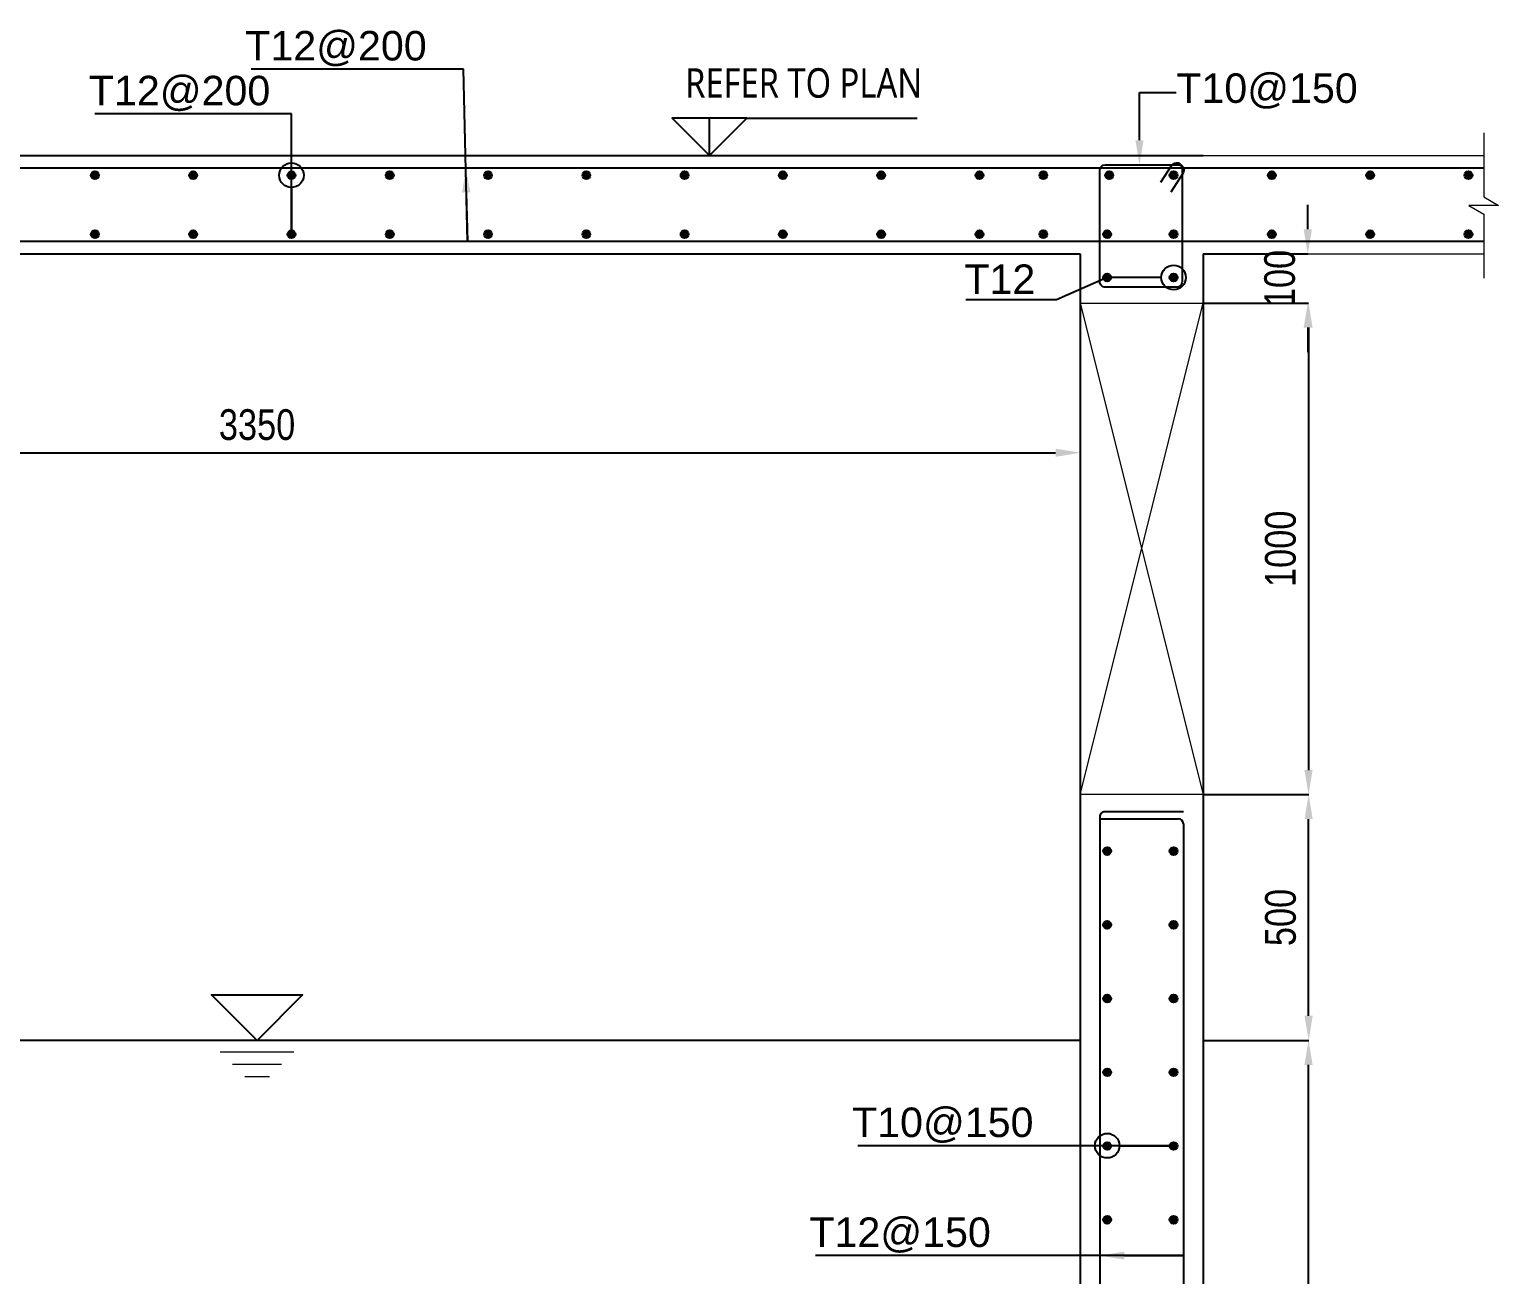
# Model space of a CAD drawing. Header units: millimetres. Extents: x 109938 to 146706, y 87118 to 119396.
# Drawn here: x 143698 to 146688, y 97096 to 99629 of the extents above; entities that cross this region are included whole.
import ezdxf
from ezdxf import colors
from ezdxf.entities.mleader import LeaderData, LeaderLine
from ezdxf.math import Vec2, Vec3

# ---------------------------------------------------------------- set-up
doc = ezdxf.new("R2010")
doc.units = ezdxf.units.MM
doc.header["$LTSCALE"] = 25
doc.header["$PDMODE"] = 35
doc.linetypes.add('Dot & Dashed', pattern=[8.937037, 4.233333, -2.351852, 0, -2.351852])
for name, color, linetype, lineweight in [('A-ANNO-DIMS', 211, 'Continuous', 9), ('A-FLOR-IDEN', 11, 'Continuous', 9), ('S-COL', 3, 'Continuous', 13), ('S-SLAB', 3, 'Continuous', 13)]:
    doc.layers.add(name, color=color, linetype=linetype, lineweight=lineweight)
for name, color, linetype in [('LOBBY.SECTIONS$0$S200G_ELEV_LVL', 7, 'Continuous'), ('REINF', 1, 'Continuous'), ('VOIDS', 3, 'Continuous')]:
    doc.layers.add(name, color=color, linetype=linetype)
doc.styles.add('GENERATED_STYLE_1', font='arial.ttf')
doc.styles.add('GENERATED_STYLE_3', font='trebuc.ttf', dxfattribs={"width": 0.78})
doc.styles.add('style1', font='arial.ttf', dxfattribs={"width": 0.8, "height": 62.5})
doc.dimstyles.new('D375', dxfattribs={"dimtxt": 62.5, "dimasz": 50, "dimexe": 0.18, "dimexo": 0.0625, "dimgap": 25, "dimtad": 1, "dimdec": 0, "dimzin": 0, "dimdsep": 46, "dimtxsty": 'style1', "dimcen": 0.09, "dimclrd": 256, "dimclre": 256, "dimclrt": 2, "dimadec": 0, "dimazin": 0, "dimtfac": 1, "dimtdec": 0, "dimtofl": 0, "dimtmove": 0, "dimatfit": 3, "dimfxl": 1, "dimtolj": 1, "dimtzin": 0, "dimarcsym": 0})

# ---------------------------------------------------------------- blocks, each defined once
blk = doc.blocks.new('*D21')
at = {"layer": 'A-ANNO-DIMS', "lineweight": -2, "transparency": 16777216}
for p, q in [((142486.4, 98889.2), (142486.4, 98767.5)), ((145836.4, 98889.2), (145836.4, 98767.5)), ((142536.4, 98767.7), (145786.4, 98767.7))]:
    blk.add_line(p, q, dxfattribs=at)
at = {"layer": 'A-ANNO-DIMS', "transparency": 16777216}
for points in [[(142536.4, 98776), (142536.4, 98759.4), (142486.4, 98767.7)], [(145786.4, 98776), (145786.4, 98759.4), (145836.4, 98767.7)]]:
    blk.add_solid(points, dxfattribs=at)
at = {"layer": 'Defpoints', "color": 0, "transparency": 16777216}
for p in [(142486.4, 98889.3), (145836.4, 98889.3), (145836.4, 98767.7)]:
    blk.add_point(p, dxfattribs=at)
at = {"layer": 'A-ANNO-DIMS', "color": 2, "transparency": 16777216, "insert": (144161.4, 98824.6), "char_height": 62.5, "attachment_point": 5, "style": 'style1'}
blk.add_mtext('\\A1;3350', dxfattribs=at)
blk = doc.blocks.new('_DotBlank')
at = {"color": 0, "linetype": 'ByBlock', "lineweight": -2}
blk.add_line((-0.5, 0), (-1, 0), dxfattribs=at)
blk.add_circle((0, 0), 0.5, dxfattribs=at)
blk = doc.blocks.new('*D130')
at = {"layer": 'A-ANNO-DIMS', "lineweight": -2, "transparency": 16777216}
for p, q in [((146299.5, 99222.3), (146299.5, 99272.3)), ((146086.5, 99172.3), (146299.7, 99172.3)), ((146086.5, 99072.3), (146299.7, 99072.3)), ((146299.5, 99022.3), (146299.5, 98972.3))]:
    blk.add_line(p, q, dxfattribs=at)
at = {"layer": 'A-ANNO-DIMS', "transparency": 16777216}
for points in [[(146291.2, 99222.3), (146307.9, 99222.3), (146299.5, 99172.3)], [(146291.2, 99022.3), (146307.9, 99022.3), (146299.5, 99072.3)]]:
    blk.add_solid(points, dxfattribs=at)
at = {"layer": 'Defpoints', "color": 0, "transparency": 16777216}
for p in [(146086.4, 99172.3), (146086.4, 99072.3), (146299.5, 99072.3)]:
    blk.add_point(p, dxfattribs=at)
at = {"layer": 'A-ANNO-DIMS', "color": 2, "transparency": 16777216, "insert": (146242.6, 99122.3), "char_height": 62.5, "attachment_point": 5, "rotation": 90, "style": 'style1'}
blk.add_mtext('\\A1;100', dxfattribs=at)
blk = doc.blocks.new('*D131')
at = {"layer": 'A-ANNO-DIMS', "lineweight": -2, "transparency": 16777216}
for p, q in [((146086.5, 99072.3), (146301.3, 99072.3)), ((146301.1, 99022.3), (146301.1, 98122.3)), ((146086.5, 98072.3), (146301.3, 98072.3))]:
    blk.add_line(p, q, dxfattribs=at)
at = {"layer": 'A-ANNO-DIMS', "transparency": 16777216}
for points in [[(146292.7, 99022.3), (146309.4, 99022.3), (146301.1, 99072.3)], [(146292.7, 98122.3), (146309.4, 98122.3), (146301.1, 98072.3)]]:
    blk.add_solid(points, dxfattribs=at)
at = {"layer": 'Defpoints', "color": 0, "transparency": 16777216}
for p in [(146086.4, 99072.3), (146086.4, 98072.3), (146301.1, 98072.3)]:
    blk.add_point(p, dxfattribs=at)
at = {"layer": 'A-ANNO-DIMS', "color": 2, "transparency": 16777216, "insert": (146244.2, 98572.3), "char_height": 62.5, "attachment_point": 5, "rotation": 90, "style": 'style1'}
blk.add_mtext('\\A1;1000', dxfattribs=at)
blk = doc.blocks.new('*D133')
at = {"layer": 'A-ANNO-DIMS', "lineweight": -2, "transparency": 16777216}
for p, q in [((146086.5, 97572.3), (146301.3, 97572.3)), ((146301.1, 96122.3), (146301.1, 97522.3)), ((146086.5, 96072.3), (146301.3, 96072.3))]:
    blk.add_line(p, q, dxfattribs=at)
at = {"layer": 'A-ANNO-DIMS', "transparency": 16777216}
for points in [[(146292.7, 97522.3), (146309.4, 97522.3), (146301.1, 97572.3)], [(146292.7, 96122.3), (146309.4, 96122.3), (146301.1, 96072.3)]]:
    blk.add_solid(points, dxfattribs=at)
at = {"layer": 'Defpoints', "color": 0, "transparency": 16777216}
for p in [(146086.4, 97572.3), (146301.1, 97572.3), (146086.4, 96072.3)]:
    blk.add_point(p, dxfattribs=at)
at = {"layer": 'A-ANNO-DIMS', "color": 2, "transparency": 16777216, "insert": (146244.2, 96822.3), "char_height": 62.5, "attachment_point": 5, "rotation": 90, "style": 'style1'}
blk.add_mtext('\\A1;1500', dxfattribs=at)
blk = doc.blocks.new('*D135')
at = {"layer": 'A-ANNO-DIMS', "lineweight": -2, "transparency": 16777216}
for p, q in [((146086.5, 98072.3), (146301.4, 98072.3)), ((146301.3, 97622.3), (146301.3, 98022.3)), ((146086.5, 97572.3), (146301.4, 97572.3))]:
    blk.add_line(p, q, dxfattribs=at)
at = {"layer": 'A-ANNO-DIMS', "transparency": 16777216}
for points in [[(146292.9, 98022.3), (146309.6, 98022.3), (146301.3, 98072.3)], [(146292.9, 97622.3), (146309.6, 97622.3), (146301.3, 97572.3)]]:
    blk.add_solid(points, dxfattribs=at)
at = {"layer": 'Defpoints', "color": 0, "transparency": 16777216}
for p in [(146086.4, 98072.3), (146301.3, 98072.3), (146086.4, 97572.3)]:
    blk.add_point(p, dxfattribs=at)
at = {"layer": 'A-ANNO-DIMS', "color": 2, "transparency": 16777216, "insert": (146244.3, 97822.3), "char_height": 62.5, "attachment_point": 5, "rotation": 90, "style": 'style1'}
blk.add_mtext('\\A1;500', dxfattribs=at)

msp = doc.modelspace()

# ---------------------------------------------------------------- hatches: boundary and pattern name
at = {"layer": 'REINF'}
h = msp.add_hatch(color=256, dxfattribs=at)
h.dxf.hatch_style = 1
edge = h.paths.add_edge_path()
edge.add_arc((143831.4, 99332.3), 8, 0, 360)
h = msp.add_hatch(color=256, dxfattribs=at)
h.dxf.hatch_style = 1
edge = h.paths.add_edge_path()
edge.add_arc((144031.4, 99332.3), 8, 0, 360)
h = msp.add_hatch(color=256, dxfattribs=at)
h.dxf.hatch_style = 1
edge = h.paths.add_edge_path()
edge.add_arc((144231.4, 99332.3), 8, 0, 360)
h = msp.add_hatch(color=256, dxfattribs=at)
h.dxf.hatch_style = 1
edge = h.paths.add_edge_path()
edge.add_arc((144431.4, 99332.3), 8, 0, 360)
h = msp.add_hatch(color=256, dxfattribs=at)
h.dxf.hatch_style = 1
edge = h.paths.add_edge_path()
edge.add_arc((144631.4, 99332.3), 8, 0, 360)
h = msp.add_hatch(color=256, dxfattribs=at)
h.dxf.hatch_style = 1
edge = h.paths.add_edge_path()
edge.add_arc((144831.4, 99332.3), 8, 0, 360)
h = msp.add_hatch(color=256, dxfattribs=at)
h.dxf.hatch_style = 1
edge = h.paths.add_edge_path()
edge.add_arc((145031.4, 99332.3), 8, 0, 360)
h = msp.add_hatch(color=256, dxfattribs=at)
h.dxf.hatch_style = 1
edge = h.paths.add_edge_path()
edge.add_arc((145231.4, 99332.3), 8, 0, 360)
h = msp.add_hatch(color=256, dxfattribs=at)
h.dxf.hatch_style = 1
edge = h.paths.add_edge_path()
edge.add_arc((145431.4, 99332.3), 8, 0, 360)
h = msp.add_hatch(color=256, dxfattribs=at)
h.dxf.hatch_style = 1
edge = h.paths.add_edge_path()
edge.add_arc((145631.4, 99332.3), 8, 0, 360)
h = msp.add_hatch(color=256, dxfattribs=at)
h.dxf.hatch_style = 1
edge = h.paths.add_edge_path()
edge.add_arc((145761.4, 99332.3), 8, 0, 360)
h = msp.add_hatch(color=256, dxfattribs=at)
h.dxf.hatch_style = 1
edge = h.paths.add_edge_path()
edge.add_arc((145895.5, 99332.3), 8, 0, 360)
h = msp.add_hatch(color=256, dxfattribs=at)
h.dxf.hatch_style = 1
edge = h.paths.add_edge_path()
edge.add_arc((146026.4, 99332.3), 8, 0, 360)
h = msp.add_hatch(color=256, dxfattribs=at)
h.dxf.hatch_style = 1
edge = h.paths.add_edge_path()
edge.add_arc((146226.4, 99332.3), 8, 0, 360)
h = msp.add_hatch(color=256, dxfattribs=at)
h.dxf.hatch_style = 1
edge = h.paths.add_edge_path()
edge.add_arc((146426.4, 99332.3), 8, 0, 360)
h = msp.add_hatch(color=256, dxfattribs=at)
h.dxf.hatch_style = 1
edge = h.paths.add_edge_path()
edge.add_arc((146626.4, 99332.3), 8, 0, 360)
h = msp.add_hatch(color=256, dxfattribs=at)
h.dxf.hatch_style = 1
edge = h.paths.add_edge_path()
edge.add_arc((143831.4, 99212.3), 8, 0, 360)
h = msp.add_hatch(color=256, dxfattribs=at)
h.dxf.hatch_style = 1
edge = h.paths.add_edge_path()
edge.add_arc((144031.4, 99212.3), 8, 0, 360)
h = msp.add_hatch(color=256, dxfattribs=at)
h.dxf.hatch_style = 1
edge = h.paths.add_edge_path()
edge.add_arc((144231.4, 99212.3), 8, 0, 360)
h = msp.add_hatch(color=256, dxfattribs=at)
h.dxf.hatch_style = 1
edge = h.paths.add_edge_path()
edge.add_arc((144431.4, 99212.3), 8, 0, 360)
h = msp.add_hatch(color=256, dxfattribs=at)
h.dxf.hatch_style = 1
edge = h.paths.add_edge_path()
edge.add_arc((144631.4, 99212.3), 8, 0, 360)
h = msp.add_hatch(color=256, dxfattribs=at)
h.dxf.hatch_style = 1
edge = h.paths.add_edge_path()
edge.add_arc((144831.4, 99212.3), 8, 0, 360)
h = msp.add_hatch(color=256, dxfattribs=at)
h.dxf.hatch_style = 1
edge = h.paths.add_edge_path()
edge.add_arc((145031.4, 99212.3), 8, 0, 360)
h = msp.add_hatch(color=256, dxfattribs=at)
h.dxf.hatch_style = 1
edge = h.paths.add_edge_path()
edge.add_arc((145231.4, 99212.3), 8, 0, 360)
h = msp.add_hatch(color=256, dxfattribs=at)
h.dxf.hatch_style = 1
edge = h.paths.add_edge_path()
edge.add_arc((145431.4, 99212.3), 8, 0, 360)
h = msp.add_hatch(color=256, dxfattribs=at)
h.dxf.hatch_style = 1
edge = h.paths.add_edge_path()
edge.add_arc((145631.4, 99212.3), 8, 0, 360)
h = msp.add_hatch(color=256, dxfattribs=at)
h.dxf.hatch_style = 1
edge = h.paths.add_edge_path()
edge.add_arc((145761.4, 99212.3), 8, 0, 360)
h = msp.add_hatch(color=256, dxfattribs=at)
h.dxf.hatch_style = 1
edge = h.paths.add_edge_path()
edge.add_arc((145891.4, 99212.3), 8, 0, 360)
h = msp.add_hatch(color=256, dxfattribs=at)
h.dxf.hatch_style = 1
edge = h.paths.add_edge_path()
edge.add_arc((146026.4, 99212.3), 8, 0, 360)
h = msp.add_hatch(color=256, dxfattribs=at)
h.dxf.hatch_style = 1
edge = h.paths.add_edge_path()
edge.add_arc((146226.4, 99212.3), 8, 0, 360)
h = msp.add_hatch(color=256, dxfattribs=at)
h.dxf.hatch_style = 1
edge = h.paths.add_edge_path()
edge.add_arc((146426.4, 99212.3), 8, 0, 360)
h = msp.add_hatch(color=256, dxfattribs=at)
h.dxf.hatch_style = 1
edge = h.paths.add_edge_path()
edge.add_arc((146626.4, 99212.3), 8, 0, 360)
h = msp.add_hatch(color=256, dxfattribs=at)
h.dxf.hatch_style = 1
edge = h.paths.add_edge_path()
edge.add_arc((145891.4, 99124.3), 8, 0, 360)
h = msp.add_hatch(color=256, dxfattribs=at)
h.dxf.hatch_style = 1
edge = h.paths.add_edge_path()
edge.add_arc((146026.4, 99124.3), 8, 0, 360)
h = msp.add_hatch(color=256, dxfattribs=at)
h.dxf.hatch_style = 1
edge = h.paths.add_edge_path()
edge.add_arc((145891.4, 97957.3), 8, 0, 360)
h = msp.add_hatch(color=256, dxfattribs=at)
h.dxf.hatch_style = 1
edge = h.paths.add_edge_path()
edge.add_arc((146026.4, 97957.3), 8, 0, 360)
h = msp.add_hatch(color=256, dxfattribs=at)
h.dxf.hatch_style = 1
edge = h.paths.add_edge_path()
edge.add_arc((145891.4, 97807.3), 8, 0, 360)
h = msp.add_hatch(color=256, dxfattribs=at)
h.dxf.hatch_style = 1
edge = h.paths.add_edge_path()
edge.add_arc((146026.4, 97807.3), 8, 0, 360)
h = msp.add_hatch(color=256, dxfattribs=at)
h.dxf.hatch_style = 1
edge = h.paths.add_edge_path()
edge.add_arc((145891.4, 97657.3), 8, 0, 360)
h = msp.add_hatch(color=256, dxfattribs=at)
h.dxf.hatch_style = 1
edge = h.paths.add_edge_path()
edge.add_arc((146026.4, 97657.3), 8, 0, 360)
h = msp.add_hatch(color=256, dxfattribs=at)
h.dxf.hatch_style = 1
edge = h.paths.add_edge_path()
edge.add_arc((145891.4, 97507.3), 8, 0, 360)
h = msp.add_hatch(color=256, dxfattribs=at)
h.dxf.hatch_style = 1
edge = h.paths.add_edge_path()
edge.add_arc((146026.4, 97507.3), 8, 0, 360)
h = msp.add_hatch(color=256, dxfattribs=at)
h.dxf.hatch_style = 1
edge = h.paths.add_edge_path()
edge.add_arc((145891.4, 97357.3), 8, 0, 360)
h = msp.add_hatch(color=256, dxfattribs=at)
h.dxf.hatch_style = 1
edge = h.paths.add_edge_path()
edge.add_arc((146026.4, 97357.3), 8, 0, 360)
h = msp.add_hatch(color=256, dxfattribs=at)
h.dxf.hatch_style = 1
edge = h.paths.add_edge_path()
edge.add_arc((145891.4, 97207.3), 8, 0, 360)
h = msp.add_hatch(color=256, dxfattribs=at)
h.dxf.hatch_style = 1
edge = h.paths.add_edge_path()
edge.add_arc((146026.4, 97207.3), 8, 0, 360)

# ---------------------------------------------------------------- linework, layer by layer
at = {"color": 1, "linetype": 'Continuous'}
msp.add_line((145082.3, 99372.3), (145082.3, 99448.2), dxfattribs=at)
at = {"color": 3, "linetype": 'Continuous'}
msp.add_line((145836.4, 97572.3), (142486.4, 97572.3), dxfattribs=at)
for points in [[(145082.3, 99372.3), (145158.2, 99448.2), (145006.4, 99448.2), (145082.3, 99372.3)], [(144161.4, 97572.3), (144068.8, 97664.9), (144254, 97664.9), (144161.4, 97572.3)]]:
    msp.add_lwpolyline(points, dxfattribs=at)
at = {"layer": 'A-ANNO-DIMS'}
msp.add_line((146301.1, 97572.3), (146086.4, 97572.3), dxfattribs=at)
at = {"layer": 'LOBBY.SECTIONS$0$S200G_ELEV_LVL', "color": 3, "lineweight": -3}
msp.add_line((145158.1, 99448.1), (145504.5, 99448.7), dxfattribs=at)
at = {"layer": 'REINF'}
for p, q in [((145876.4, 98022.9), (146036.4, 98022.9)), ((146046.4, 98012.9), (146046.4, 97792.9))]:
    msp.add_line(p, q, dxfattribs=at)
for points in [[(146000.5, 99318.2), (146023.1, 99352.7, -0.745278), (146043.7, 99346.6), (146043.7, 99115.8, -0.414234), (146032.5, 99104.6), (145887.6, 99104.6, -0.414228), (145876.3, 99115.8), (145876.3, 99342.2, -0.414198), (145887.6, 99353.4), (146036.2, 99353.4, -0.596184), (146045.6, 99336), (146020.7, 99297.9)], [(142282.7, 99230), (142282.7, 99337.3, -0.414214), (142292.7, 99347.3), (143161.4, 99347.3), (146657.5, 99347.3)], [(146657.5, 99197.3), (143161.4, 99197.3), (142278.7, 99197.3, -0.414214), (142268.7, 99207.3), (142268.7, 99264)], [(146046.4, 98037.3), (145886.4, 98037.3, 0.414214), (145876.4, 98027.3), (145876.4, 97792.9)], [(145876.4, 98027.3), (145876.4, 95805.9, -0.414214), (145866.4, 95795.9), (145557.2, 95795.9)], [(145876.4, 98027.3), (145876.4, 95805.9, -0.414214), (145866.4, 95795.9), (145557.2, 95795.9)], [(146046.4, 98012.9), (146046.4, 95805.9, 0.414214), (146056.4, 95795.9), (146365.6, 95795.9)]]:
    msp.add_lwpolyline(points, format="xyb", dxfattribs=at)
for centre in [(143831.4, 99332.3), (144031.4, 99332.3), (144231.4, 99332.3), (144431.4, 99332.3), (144631.4, 99332.3), (144831.4, 99332.3), (145031.4, 99332.3), (145231.4, 99332.3), (145431.4, 99332.3), (145631.4, 99332.3), (145761.4, 99332.3), (145895.5, 99332.3), (146026.4, 99332.3), (146226.4, 99332.3), (146426.4, 99332.3), (146626.4, 99332.3), (143831.4, 99212.3), (144031.4, 99212.3), (144231.4, 99212.3), (144431.4, 99212.3), (144631.4, 99212.3), (144831.4, 99212.3), (145031.4, 99212.3), (145231.4, 99212.3), (145431.4, 99212.3), (145631.4, 99212.3), (145761.4, 99212.3), (145891.4, 99212.3), (146026.4, 99212.3), (146226.4, 99212.3), (146426.4, 99212.3), (146626.4, 99212.3), (145891.4, 99124.3), (146026.4, 99124.3), (145891.4, 97957.3), (146026.4, 97957.3), (145891.4, 97807.3), (146026.4, 97807.3), (145891.4, 97657.3), (146026.4, 97657.3), (145891.4, 97507.3), (146026.4, 97507.3), (145891.4, 97357.3), (146026.4, 97357.3), (145891.4, 97207.3), (146026.4, 97207.3)]:
    msp.add_circle(centre, 8, dxfattribs=at)
msp.add_arc((146036.4, 98012.9), 10, 0, 90, dxfattribs=at)
at = {"layer": 'S-COL'}
for p, q in [((146086.4, 99372.3), (146657.5, 99372.3)), ((146086.4, 99172.3), (146657.5, 99172.3))]:
    msp.add_line(p, q, dxfattribs=at)
at = {"layer": 'S-SLAB'}
for p, q in [((145836.4, 99072.3), (146086.4, 98072.3)), ((145836.4, 98072.3), (146086.4, 99072.3)), ((145836.4, 99072.3), (146086.4, 99072.3)), ((146086.4, 98072.3), (145836.4, 98072.3)), ((144236.4, 97548.3), (144086.4, 97548.3)), ((144211.4, 97523.3), (144111.4, 97523.3)), ((144186.4, 97498.3), (144136.4, 97498.3))]:
    msp.add_line(p, q, dxfattribs=at)
msp.add_lwpolyline([(146657.5, 99418.4), (146657.5, 99288.4), (146687.9, 99270.6), (146657.5, 99270.6), (146627, 99270.6), (146657.5, 99252.8), (146657.5, 99122.8)], dxfattribs=at)
at = {"layer": 'VOIDS'}
for p, q in [((142486.4, 99372.3), (146086.4, 99372.3)), ((142486.4, 99172.3), (145836.4, 99172.3)), ((145836.4, 99172.3), (145836.4, 96072.3)), ((146086.4, 99172.3), (146086.4, 96072.3))]:
    msp.add_line(p, q, dxfattribs=at)

# ---------------------------------------------------------------- texts
at = {"layer": 'A-FLOR-IDEN', "linetype": 'Dot & Dashed', "lineweight": 0, "style": 'GENERATED_STYLE_3', "width": 0.85}
msp.add_text('REFER TO PLAN', height=60, dxfattribs=at).set_placement((145032.5, 99490))

# ---------------------------------------------------------------- dimensions: what is measured, and where the dimension line sits
at = {"layer": 'A-ANNO-DIMS', "color": 1}
dim = msp.add_linear_dim(base=(146299.5, 99072.3), p1=(146086.4, 99172.3), p2=(146086.4, 99072.3), angle=90, dimstyle='D375', dxfattribs=at)
dim.commit()
dim.dimension.update_dxf_attribs({"geometry": '*D130', "text_midpoint": (146299.5, 99122.3), "dimtype": 160})
at = {"layer": 'A-ANNO-DIMS'}
for base, p1, p2, picture, middle in [((146301.1, 98072.3), (146086.4, 99072.3), (146086.4, 98072.3), '*D131', (146244.2, 98572.3)), ((146301.3, 98072.3), (146086.4, 97572.3), (146086.4, 98072.3), '*D135', (146244.3, 97822.3)), ((146301.1, 97572.3), (146086.4, 96072.3), (146086.4, 97572.3), '*D133', (146244.2, 96822.3))]:
    dim = msp.add_linear_dim(base=base, p1=p1, p2=p2, angle=90, dimstyle='D375', dxfattribs=at)
    dim.commit()
    dim.dimension.update_dxf_attribs({"geometry": picture, "text_midpoint": middle})
at = {"layer": 'A-ANNO-DIMS', "color": 1}
dim = msp.add_linear_dim(base=(145836.4, 98767.7), p1=(142486.4, 98889.3), p2=(145836.4, 98889.3), dimstyle='D375', dxfattribs=at)
dim.commit()
dim.dimension.update_dxf_attribs({"geometry": '*D21', "text_midpoint": (144161.4, 98824.6)})

# ---------------------------------------------------------------- leaders
at = {"layer": 'A-ANNO-DIMS'}
ml = msp.add_multileader_mtext('Standard', dxfattribs=at)
ml.set_content('T12@200', color=256, style='GENERATED_STYLE_1')
ml.set_leader_properties()
ml.build(insert=Vec2(0, 0))
ml.multileader.update_dxf_attribs({"text_right_attachment_type": 6, "dogleg_length": 0.36, "arrow_head_size": 50})
ctx = ml.context
ctx.base_point, ctx.char_height, ctx.arrow_head_size, ctx.landing_gap_size, ctx.plane_origin = Vec3(144143.1, 99587), 60, 50, 0.09, Vec3(143279.6, 99313)
ctx.right_attachment, ctx.text_align_type = 6, 2
notes = []
notes.append((ctx, [(0, (1, 1, 0), (144581.5, 99548.2), (-1, 0), 74.8, [(1, [(144586, 99347.3), (144589.4, 99197.3)], 0, [])])]))
ctx.mtext.insert, ctx.mtext.alignment, ctx.mtext.flow_direction = Vec3(144506.6, 99625.8), 3, 5
ml = msp.add_multileader_mtext('Standard', dxfattribs=at)
ml.set_content('T12@200', color=256, style='GENERATED_STYLE_1')
ml.set_leader_properties()
ml.set_arrow_properties(name='DOTBLANK')
ml.build(insert=Vec2(0, 0))
ml.multileader.update_dxf_attribs({"text_right_attachment_type": 6, "dogleg_length": 0.36, "arrow_head_size": 50})
ctx = ml.context
ctx.base_point, ctx.char_height, ctx.arrow_head_size, ctx.landing_gap_size, ctx.plane_origin = Vec3(143824.9, 99495.7), 60, 50, 0.09, Vec3(143028.7, 99127.3)
ctx.right_attachment, ctx.text_align_type = 6, 2
notes.append((ctx, [(0, (1, 1, 0), (144231.4, 99456.9), (-1, 0), 43, [(1, [(144231.4, 99332.3), (144231.4, 99212.3)], 0, [])])]))
ctx.mtext.insert, ctx.mtext.alignment, ctx.mtext.flow_direction = Vec3(144188.3, 99534.6), 3, 5
ml = msp.add_multileader_mtext('Standard', dxfattribs=at)
ml.set_content('T10@150', color=256, style='GENERATED_STYLE_1')
ml.set_leader_properties()
ml.build(insert=Vec2(0, 0))
ml.multileader.update_dxf_attribs({"text_right_attachment_type": 6, "dogleg_length": 0.36, "arrow_head_size": 50})
ctx = ml.context
ctx.base_point, ctx.char_height, ctx.arrow_head_size, ctx.landing_gap_size, ctx.plane_origin = Vec3(146031.8, 99500.7), 60, 50, 0.09, Vec3(144711.2, 99258.3)
ctx.right_attachment = 6
notes.append((ctx, [(1, (1, 1, 0), (145957, 99500.7), (1, 0), 74.8, [(0, [(145957.1, 99353.4)], 0, [])])]))
ctx.mtext.insert, ctx.mtext.flow_direction = Vec3(146031.9, 99539.5), 5
ml = msp.add_multileader_mtext('Standard', dxfattribs=at)
ml.set_content('T12', color=256, style='GENERATED_STYLE_1')
ml.set_leader_properties()
ml.set_arrow_properties(name='DOTBLANK')
ml.build(insert=Vec2(0, 0))
ml.multileader.update_dxf_attribs({"text_right_attachment_type": 6, "dogleg_length": 0.36, "arrow_head_size": 50})
ctx = ml.context
ctx.base_point, ctx.char_height, ctx.arrow_head_size, ctx.landing_gap_size, ctx.plane_origin = Vec3(145606.8, 99120.8), 60, 50, 0.09, Vec3(144216.9, 98484.5)
ctx.right_attachment, ctx.text_align_type = 6, 2
notes.append((ctx, [(0, (1, 1, 0), (145788.1, 99078.8), (-1, 0), 43, [(1, [(146026.4, 99124.3), (145891.4, 99124.3)], 0, [])])]))
ctx.mtext.insert, ctx.mtext.alignment, ctx.mtext.flow_direction = Vec3(145745, 99150.8), 3, 5
ml = msp.add_multileader_mtext('Standard', dxfattribs=at)
ml.set_content('T10@150', color=256, style='GENERATED_STYLE_1')
ml.set_leader_properties()
ml.set_arrow_properties(name='DOTBLANK')
ml.build(insert=Vec2(0, 0))
ml.multileader.update_dxf_attribs({"text_right_attachment_type": 6, "dogleg_length": 0.36, "arrow_head_size": 50})
ctx = ml.context
ctx.base_point, ctx.char_height, ctx.arrow_head_size, ctx.landing_gap_size, ctx.plane_origin = Vec3(145377.9, 97396.8), 60, 50, 0.09, Vec3(144216.7, 96831)
ctx.right_attachment, ctx.text_align_type = 6, 2
notes.append((ctx, [(0, (1, 1, 0), (145784.5, 97358), (-1, 0), 43, [(1, [(145891.4, 97358), (146026.4, 97358)], 0, [])])]))
ctx.mtext.insert, ctx.mtext.alignment, ctx.mtext.flow_direction = Vec3(145741.4, 97435.6), 3, 5
ml = msp.add_multileader_mtext('Standard', dxfattribs=at)
ml.set_content('T12@150', color=256, style='GENERATED_STYLE_1')
ml.set_leader_properties()
ml.build(insert=Vec2(0, 0))
ml.multileader.update_dxf_attribs({"text_right_attachment_type": 6, "dogleg_length": 0.36, "arrow_head_size": 50})
ctx = ml.context
ctx.base_point, ctx.char_height, ctx.arrow_head_size, ctx.landing_gap_size, ctx.plane_origin = Vec3(145291.1, 97173.2), 60, 50, 0.09, Vec3(143970.5, 96930.8)
ctx.right_attachment, ctx.text_align_type = 6, 2
notes.append((ctx, [(0, (1, 1, 0), (145729.5, 97134.4), (-1, 0), 74.8, [(1, [(145876.4, 97134.4), (146046.4, 97134.4)], 0, [])])]))
ctx.mtext.insert, ctx.mtext.alignment, ctx.mtext.flow_direction = Vec3(145654.6, 97212), 3, 5
for ctx, leaders in notes:
    for number, flags, end, landing, length, lines in leaders:
        leader = LeaderData()
        leader.index, (leader.has_last_leader_line, leader.has_dogleg_vector, leader.attachment_direction) = number, flags
        leader.last_leader_point, leader.dogleg_vector, leader.dogleg_length = Vec3(end), Vec3(landing), length
        for number, points, colour, breaks in lines:
            line = LeaderLine()
            line.index, line.vertices, line.color, line.breaks = number, Vec3.list(points), colors.encode_raw_color(colour), breaks
            leader.lines.append(line)
        ctx.leaders.append(leader)

doc.saveas('drawing.dxf')
